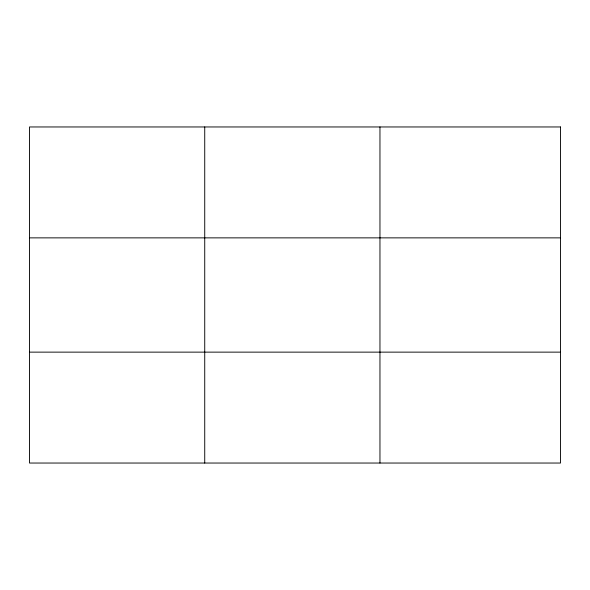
<?xml version="1.0" encoding="UTF-8"?>
<svg xmlns="http://www.w3.org/2000/svg" width="590" height="590" viewBox="0 0 590 590"><rect width="100%" height="100%" fill="white"/><g stroke="black" fill="none" stroke-linecap="round" stroke-linejoin="round"><path stroke-width="0.89" d="M204.73 463.039L204.73 126.961M379.96 463.039L379.96 126.961M29.5 237.866L560.5 237.866M29.5 352.134L560.5 352.134M560.5 126.961L560.5 463.039L29.5 463.039L29.5 126.961L560.5 126.961"/></g></svg>
